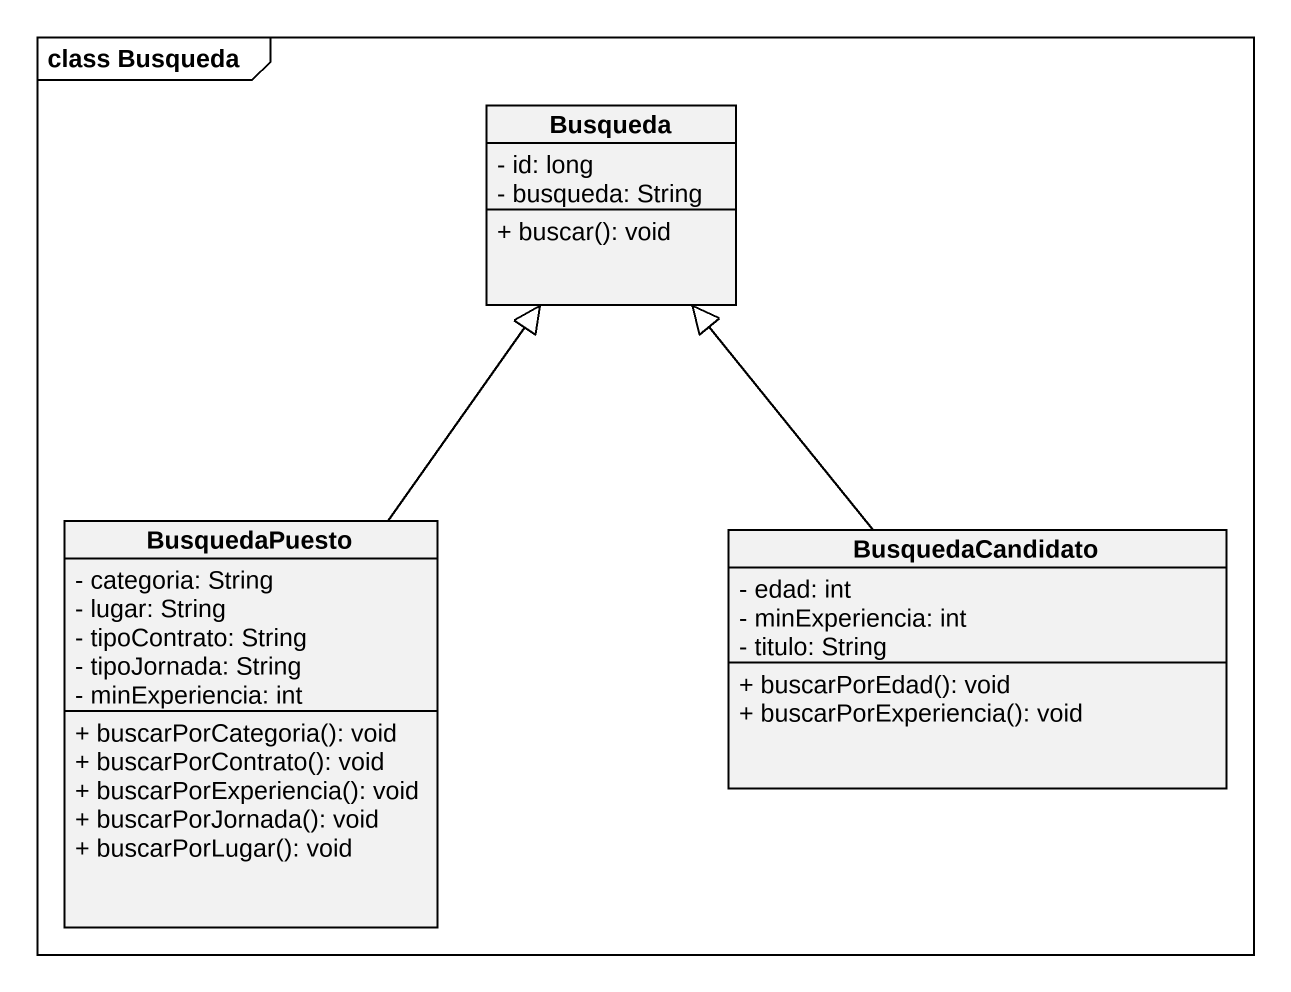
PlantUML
@startuml
mainframe class Busqueda
hide circle
hide empty members
skinparam classAttributeIconSize 0
class Busqueda {
  - id: long
  - busqueda: String
  + buscar(): void
}
class BusquedaPuesto {
  - categoria: String
  - lugar: String
  - tipoContrato: String
  - tipoJornada: String
  - minExperiencia: int
  + buscarPorCategoria(): void
  + buscarPorContrato(): void
  + buscarPorExperiencia(): void
  + buscarPorJornada(): void
  + buscarPorLugar(): void
}
class BusquedaCandidato {
  - edad: int
  - minExperiencia: int
  - titulo: String
  + buscarPorEdad(): void
  + buscarPorExperiencia(): void
}
BusquedaPuesto -up-|> Busqueda
BusquedaCandidato -up-|> Busqueda
@enduml
